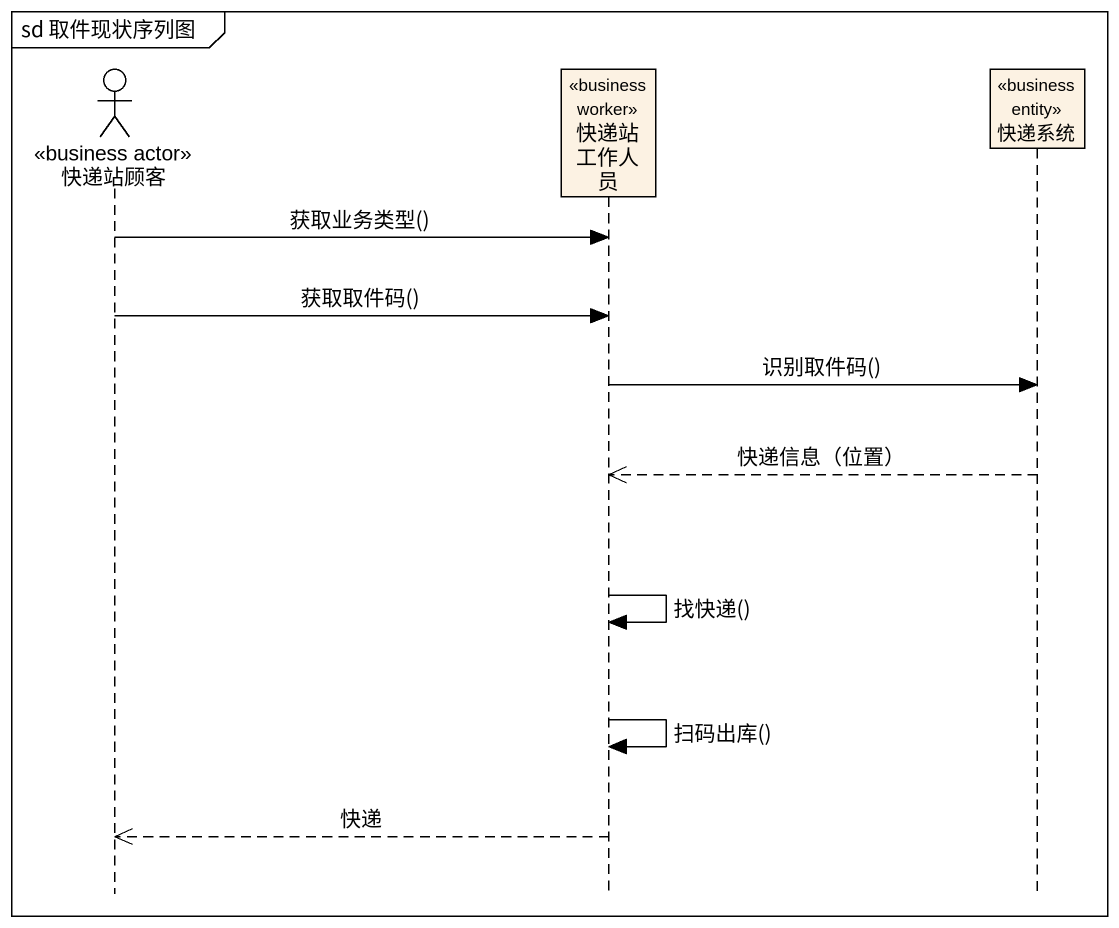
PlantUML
@startuml
mainframe sd 取件现状序列图
hide footbox
actor 快递站顾客 <<business actor>>
participant 快递站工作人员 <<business worker>>
participant 快递系统 <<business entity>>

快递站顾客 -> 快递站工作人员 : 获取业务类型()
快递站顾客 -> 快递站工作人员 : 获取取件码()
快递站工作人员 -> 快递系统 : 识别取件码()
快递系统 -->> 快递站工作人员 : 快递信息（位置）
快递站工作人员 -> 快递站工作人员 : 找快递()
快递站工作人员 -> 快递站工作人员 : 扫码出库()
快递站工作人员 -->> 快递站顾客 : 快递
@enduml
